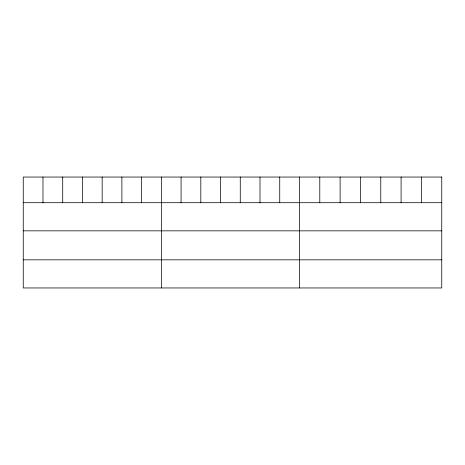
<?xml version="1.0" encoding="UTF-8"?>
<svg xmlns="http://www.w3.org/2000/svg" width="465" height="465" viewBox="0 0 465 465"><rect width="100%" height="100%" fill="white"/><g stroke="black" fill="none" stroke-linecap="round" stroke-linejoin="round"><path stroke-width="0.7" d="M23.25 202.705L441.75 202.705M23.25 230.838L441.75 230.838M23.25 259.825L441.75 259.825M421.424 177.043L421.424 202.705M401.097 177.043L401.097 202.705M380.771 177.043L380.771 202.705M360.439 177.043L360.439 202.705M340.113 177.043L340.113 202.705M319.786 177.043L319.786 202.705M299.46 177.043L299.46 287.957M279.732 177.043L279.732 202.705M259.999 177.043L259.999 202.705M240.271 177.043L240.271 202.705M220.544 177.043L220.544 202.705M200.816 177.043L200.816 202.705M181.083 177.043L181.083 202.705M161.355 177.043L161.355 287.957M141.627 177.043L141.627 202.705M121.894 177.043L121.894 202.705M102.166 177.043L102.166 202.705M82.439 177.043L82.439 202.705M62.711 177.043L62.711 202.705M42.978 177.043L42.978 202.705M441.75 177.043L23.25 177.043L23.25 287.957L441.75 287.957L441.75 177.043"/></g></svg>
